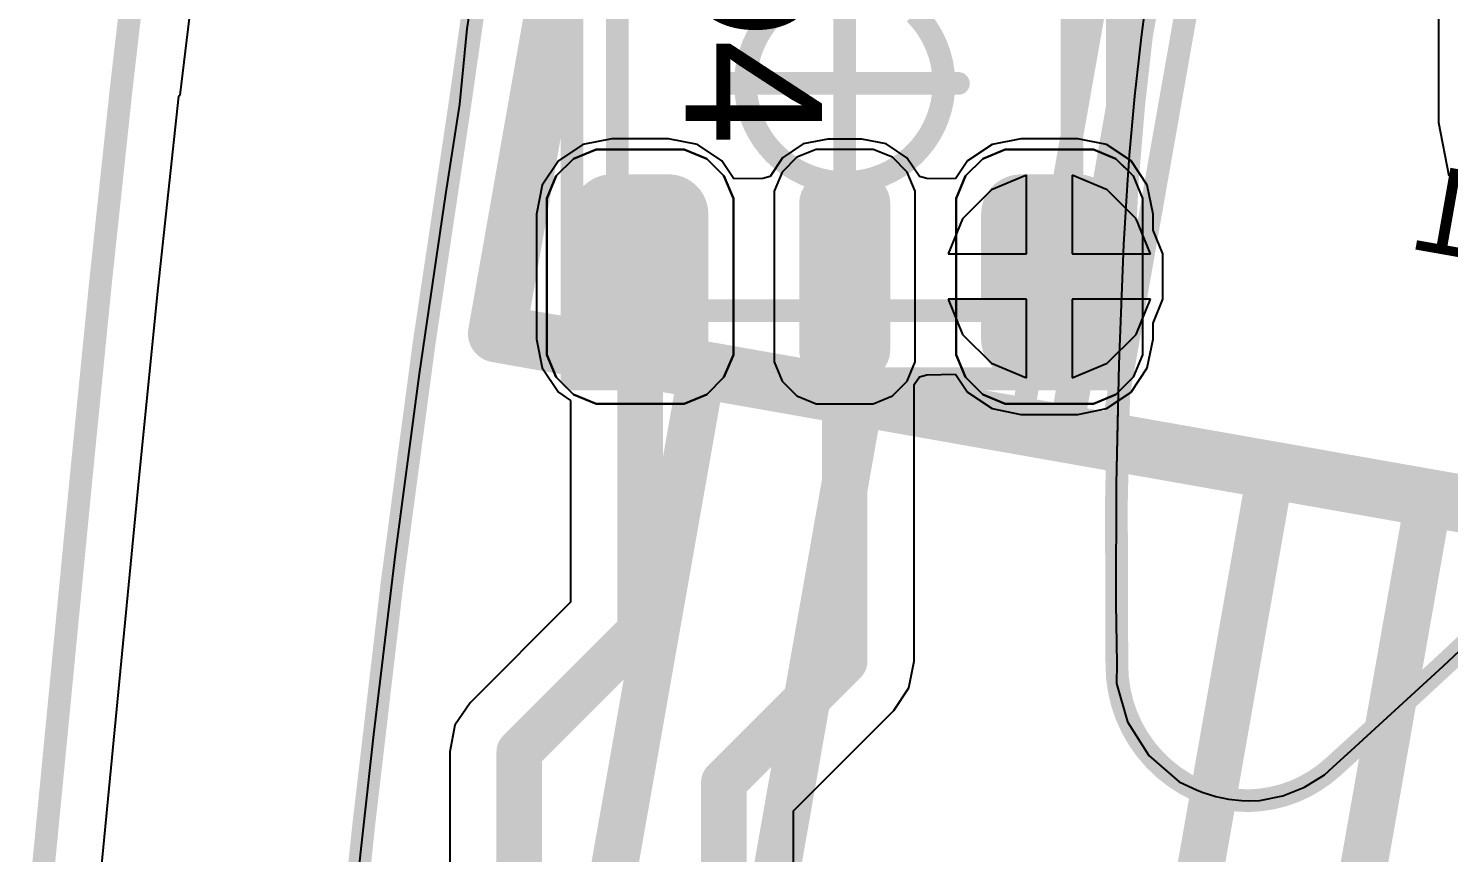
# Model space of a CAD drawing. Header units: inches. Extents: x -52 to 109, y 0 to 35.
# Drawn here: x 0.44 to 6.69, y 19.43 to 23.06 of the extents above; entities that cross this region are included whole.
import ezdxf

# ---------------------------------------------------------------- set-up
doc = ezdxf.new("R2010")
doc.units = ezdxf.units.IN
for name, color, linetype in [('Bottom Assembly', 56, 'Continuous'), ('Bottom Layer', 5, 'Continuous'), ('Bottom Overlay', 54, 'Continuous'), ('Keep-Out Layer', 6, 'Continuous'), ('Mechanical 1', 6, 'Continuous'), ('Mechanical 4', 56, 'Continuous'), ('Top Component Outline', 56, 'Continuous'), ('Top Courtyard', 56, 'Continuous'), ('Top Layer', 1, 'Continuous'), ('Top Overlay', 2, 'Continuous'), ('Top Paste', 8, 'Continuous'), ('Top Solder', 216, 'Continuous'), ('Via Holes', 16, 'Continuous')]:
    doc.layers.add(name, color=color, linetype=linetype)
doc.styles.add('Arial', font='', dxfattribs={"height": 0.2})
doc.styles.get('Arial').set_extended_font_data('Arial')

# ---------------------------------------------------------------- blocks, each defined once
blk = doc.blocks.new('APA_RGB_LED_2020_365')
at = {"layer": 'Top Layer'}
h = blk.add_hatch(color=1, dxfattribs=at)
edge = h.paths.add_edge_path()
edge.add_arc((-1.125, 1.025), 0.125, 90, 180)
edge.add_line((-1.25, 1.025), (-1.25, 0.775))
edge.add_arc((-1.125, 0.775), 0.125, 180, 270)
edge.add_line((-1.125, 0.65), (-0.575, 0.65))
edge.add_arc((-0.575, 0.775), 0.125, 270, 360)
edge.add_line((-0.45, 0.775), (-0.45, 1.025))
edge.add_arc((-0.575, 1.025), 0.125, 0, 90)
edge.add_line((-0.575, 1.15), (-1.125, 1.15))
h = blk.add_hatch(color=1, dxfattribs=at)
edge = h.paths.add_edge_path()
edge.add_arc((0.575, 1.025), 0.125, 90, 180)
edge.add_line((0.45, 1.025), (0.45, 0.775))
edge.add_arc((0.575, 0.775), 0.125, 180, 270)
edge.add_line((0.575, 0.65), (1.125, 0.65))
edge.add_arc((1.125, 0.775), 0.125, 270, 360)
edge.add_line((1.25, 0.775), (1.25, 1.025))
edge.add_arc((1.125, 1.025), 0.125, 0, 90)
edge.add_line((1.125, 1.15), (0.575, 1.15))
h = blk.add_hatch(color=1, dxfattribs=at)
edge = h.paths.add_edge_path()
edge.add_arc((-1.175, 0.075), 0.075, 90, 180)
edge.add_line((-1.25, 0.075), (-1.25, -0.075))
edge.add_arc((-1.175, -0.075), 0.075, 180, 270)
edge.add_line((-1.175, -0.15), (-0.525, -0.15))
edge.add_arc((-0.525, -0.075), 0.075, 270, 360)
edge.add_line((-0.45, -0.075), (-0.45, 0.075))
edge.add_arc((-0.525, 0.075), 0.075, 0, 90)
edge.add_line((-0.525, 0.15), (-1.175, 0.15))
h = blk.add_hatch(color=1, dxfattribs=at)
edge = h.paths.add_edge_path()
edge.add_arc((0.525, 0.075), 0.075, 90, 180)
edge.add_line((0.45, 0.075), (0.45, -0.075))
edge.add_arc((0.525, -0.075), 0.075, 180, 270)
edge.add_line((0.525, -0.15), (1.175, -0.15))
edge.add_arc((1.175, -0.075), 0.075, 270, 360)
edge.add_line((1.25, -0.075), (1.25, 0.075))
edge.add_arc((1.175, 0.075), 0.075, 0, 90)
edge.add_line((1.175, 0.15), (0.525, 0.15))
blk.add_hatch(color=1, dxfattribs=at).paths.add_polyline_path([(-1.25, -0.65), (-0.45, -0.65), (-0.45, -1.15), (-1.25, -1.15)])
h = blk.add_hatch(color=1, dxfattribs=at)
edge = h.paths.add_edge_path()
edge.add_arc((0.575, -0.775), 0.125, 90, 180)
edge.add_line((0.45, -0.775), (0.45, -1.025))
edge.add_arc((0.575, -1.025), 0.125, 180, 270)
edge.add_line((0.575, -1.15), (1.125, -1.15))
edge.add_arc((1.125, -1.025), 0.125, 270, 360)
edge.add_line((1.25, -1.025), (1.25, -0.775))
edge.add_arc((1.125, -0.775), 0.125, 0, 90)
edge.add_line((1.125, -0.65), (0.575, -0.65))
at = {"layer": 'Top Paste'}
h = blk.add_hatch(color=8, dxfattribs=at)
edge = h.paths.add_edge_path()
edge.add_arc((-1.125, 1.025), 0.125, 90, 180)
edge.add_line((-1.25, 1.025), (-1.25, 0.775))
edge.add_arc((-1.125, 0.775), 0.125, 180, 270)
edge.add_line((-1.125, 0.65), (-0.575, 0.65))
edge.add_arc((-0.575, 0.775), 0.125, 270, 360)
edge.add_line((-0.45, 0.775), (-0.45, 1.025))
edge.add_arc((-0.575, 1.025), 0.125, 0, 90)
edge.add_line((-0.575, 1.15), (-1.125, 1.15))
h = blk.add_hatch(color=8, dxfattribs=at)
edge = h.paths.add_edge_path()
edge.add_arc((0.575, 1.025), 0.125, 90, 180)
edge.add_line((0.45, 1.025), (0.45, 0.775))
edge.add_arc((0.575, 0.775), 0.125, 180, 270)
edge.add_line((0.575, 0.65), (1.125, 0.65))
edge.add_arc((1.125, 0.775), 0.125, 270, 360)
edge.add_line((1.25, 0.775), (1.25, 1.025))
edge.add_arc((1.125, 1.025), 0.125, 0, 90)
edge.add_line((1.125, 1.15), (0.575, 1.15))
h = blk.add_hatch(color=8, dxfattribs=at)
edge = h.paths.add_edge_path()
edge.add_arc((-1.175, 0.075), 0.075, 90, 180)
edge.add_line((-1.25, 0.075), (-1.25, -0.075))
edge.add_arc((-1.175, -0.075), 0.075, 180, 270)
edge.add_line((-1.175, -0.15), (-0.525, -0.15))
edge.add_arc((-0.525, -0.075), 0.075, 270, 360)
edge.add_line((-0.45, -0.075), (-0.45, 0.075))
edge.add_arc((-0.525, 0.075), 0.075, 0, 90)
edge.add_line((-0.525, 0.15), (-1.175, 0.15))
h = blk.add_hatch(color=8, dxfattribs=at)
edge = h.paths.add_edge_path()
edge.add_arc((0.525, 0.075), 0.075, 90, 180)
edge.add_line((0.45, 0.075), (0.45, -0.075))
edge.add_arc((0.525, -0.075), 0.075, 180, 270)
edge.add_line((0.525, -0.15), (1.175, -0.15))
edge.add_arc((1.175, -0.075), 0.075, 270, 360)
edge.add_line((1.25, -0.075), (1.25, 0.075))
edge.add_arc((1.175, 0.075), 0.075, 0, 90)
edge.add_line((1.175, 0.15), (0.525, 0.15))
blk.add_hatch(color=8, dxfattribs=at).paths.add_polyline_path([(-1.25, -0.65), (-0.45, -0.65), (-0.45, -1.15), (-1.25, -1.15)])
h = blk.add_hatch(color=8, dxfattribs=at)
edge = h.paths.add_edge_path()
edge.add_arc((0.575, -0.775), 0.125, 90, 180)
edge.add_line((0.45, -0.775), (0.45, -1.025))
edge.add_arc((0.575, -1.025), 0.125, 180, 270)
edge.add_line((0.575, -1.15), (1.125, -1.15))
edge.add_arc((1.125, -1.025), 0.125, 270, 360)
edge.add_line((1.25, -1.025), (1.25, -0.775))
edge.add_arc((1.125, -0.775), 0.125, 0, 90)
edge.add_line((1.125, -0.65), (0.575, -0.65))
at = {"layer": 'Top Solder'}
h = blk.add_hatch(color=216, dxfattribs=at)
edge = h.paths.add_edge_path()
edge.add_arc((-1.125, 1.025), 0.175, 90, 180)
edge.add_line((-1.3, 1.025), (-1.3, 0.775))
edge.add_arc((-1.125, 0.775), 0.175, 180, 270)
edge.add_line((-1.125, 0.6), (-0.575, 0.6))
edge.add_arc((-0.575, 0.775), 0.175, 270, 360)
edge.add_line((-0.4, 0.775), (-0.4, 1.025))
edge.add_arc((-0.575, 1.025), 0.175, 0, 90)
edge.add_line((-0.575, 1.2), (-1.125, 1.2))
h = blk.add_hatch(color=216, dxfattribs=at)
edge = h.paths.add_edge_path()
edge.add_arc((0.575, 1.025), 0.175, 90, 180)
edge.add_line((0.4, 1.025), (0.4, 0.775))
edge.add_arc((0.575, 0.775), 0.175, 180, 270)
edge.add_line((0.575, 0.6), (1.125, 0.6))
edge.add_arc((1.125, 0.775), 0.175, 270, 360)
edge.add_line((1.3, 0.775), (1.3, 1.025))
edge.add_arc((1.125, 1.025), 0.175, 0, 90)
edge.add_line((1.125, 1.2), (0.575, 1.2))
h = blk.add_hatch(color=216, dxfattribs=at)
edge = h.paths.add_edge_path()
edge.add_arc((-1.175, 0.075), 0.125, 90, 180)
edge.add_line((-1.3, 0.075), (-1.3, -0.075))
edge.add_arc((-1.175, -0.075), 0.125, 180, 270)
edge.add_line((-1.175, -0.2), (-0.525, -0.2))
edge.add_arc((-0.525, -0.075), 0.125, 270, 360)
edge.add_line((-0.4, -0.075), (-0.4, 0.075))
edge.add_arc((-0.525, 0.075), 0.125, 0, 90)
edge.add_line((-0.525, 0.2), (-1.175, 0.2))
h = blk.add_hatch(color=216, dxfattribs=at)
edge = h.paths.add_edge_path()
edge.add_arc((0.525, 0.075), 0.125, 90, 180)
edge.add_line((0.4, 0.075), (0.4, -0.075))
edge.add_arc((0.525, -0.075), 0.125, 180, 270)
edge.add_line((0.525, -0.2), (1.175, -0.2))
edge.add_arc((1.175, -0.075), 0.125, 270, 360)
edge.add_line((1.3, -0.075), (1.3, 0.075))
edge.add_arc((1.175, 0.075), 0.125, 0, 90)
edge.add_line((1.175, 0.2), (0.525, 0.2))
blk.add_hatch(color=216, dxfattribs=at).paths.add_polyline_path([(-1.3, -0.6), (-0.4, -0.6), (-0.4, -1.2), (-1.3, -1.2)])
h = blk.add_hatch(color=216, dxfattribs=at)
edge = h.paths.add_edge_path()
edge.add_arc((0.575, -0.775), 0.175, 90, 180)
edge.add_line((0.4, -0.775), (0.4, -1.025))
edge.add_arc((0.575, -1.025), 0.175, 180, 270)
edge.add_line((0.575, -1.2), (1.125, -1.2))
edge.add_arc((1.125, -1.025), 0.175, 270, 360)
edge.add_line((1.3, -1.025), (1.3, -0.775))
edge.add_arc((1.125, -0.775), 0.175, 0, 90)
edge.add_line((1.125, -0.6), (0.575, -0.6))
at = {"layer": 'Top Component Outline'}
for points in [[(1, 1, 0.1, 0.1, 0), (-1, 1, 0.1, 0.1, 0)], [(-1, -1, 0.1, 0.1, 0), (-1, 1, 0.1, 0.1, 0)], [(1, -1, 0.1, 0.1, 0), (1, 1, 0.1, 0.1, 0)], [(1, -1, 0.1, 0.1, 0), (-1, -1, 0.1, 0.1, 0)]]:
    blk.add_lwpolyline(points, format="xyseb", dxfattribs=at)
for points in [[(-1.025, 1, 0.05, 0.05, 1), (-0.975, 1, 0.05, 0.05, 1)], [(-1.025, 1, 0.05, 0.05, 1), (-0.975, 1, 0.05, 0.05, 1)], [(0.975, 1, 0.05, 0.05, 1), (1.025, 1, 0.05, 0.05, 1)], [(0.975, 1, 0.05, 0.05, 1), (1.025, 1, 0.05, 0.05, 1)], [(-1.025, -1, 0.05, 0.05, 1), (-0.975, -1, 0.05, 0.05, 1)], [(-1.025, -1, 0.05, 0.05, 1), (-0.975, -1, 0.05, 0.05, 1)], [(0.975, -1, 0.05, 0.05, 1), (1.025, -1, 0.05, 0.05, 1)], [(0.975, -1, 0.05, 0.05, 1), (1.025, -1, 0.05, 0.05, 1)]]:
    blk.add_lwpolyline(points, format="xyseb", close=True, dxfattribs=at)
at = {"layer": 'Top Courtyard'}
for points in [[(-1.3, -1.2, 0.1, 0.1, 0), (-1.3, 1.2, 0.1, 0.1, 0)], [(1.3, 1.2, 0.1, 0.1, 0), (-1.3, 1.2, 0.1, 0.1, 0)], [(1.3, -1.2, 0.1, 0.1, 0), (1.3, 1.2, 0.1, 0.1, 0)], [(0, -0.5, 0.1, 0.1, 0), (0, 0.5, 0.1, 0.1, 0)], [(0.5, 0, 0.1, 0.1, 0), (-0.5, 0, 0.1, 0.1, 0)], [(1.3, -1.2, 0.1, 0.1, 0), (-1.3, -1.2, 0.1, 0.1, 0)]]:
    blk.add_lwpolyline(points, format="xyseb", dxfattribs=at)
for points in [[(-1.325, 1.2, 0.05, 0.05, 1), (-1.275, 1.2, 0.05, 0.05, 1)], [(-1.325, 1.2, 0.05, 0.05, 1), (-1.275, 1.2, 0.05, 0.05, 1)], [(1.275, 1.2, 0.05, 0.05, 1), (1.325, 1.2, 0.05, 0.05, 1)], [(1.275, 1.2, 0.05, 0.05, 1), (1.325, 1.2, 0.05, 0.05, 1)], [(-0.025, 0.5, 0.05, 0.05, 1), (0.025, 0.5, 0.05, 0.05, 1)], [(-0.525, 0, 0.05, 0.05, 1), (-0.475, 0, 0.05, 0.05, 1)], [(0.475, 0, 0.05, 0.05, 1), (0.525, 0, 0.05, 0.05, 1)], [(-0.025, -0.5, 0.05, 0.05, 1), (0.025, -0.5, 0.05, 0.05, 1)], [(-1.325, -1.2, 0.05, 0.05, 1), (-1.275, -1.2, 0.05, 0.05, 1)], [(-1.325, -1.2, 0.05, 0.05, 1), (-1.275, -1.2, 0.05, 0.05, 1)], [(1.275, -1.2, 0.05, 0.05, 1), (1.325, -1.2, 0.05, 0.05, 1)], [(1.275, -1.2, 0.05, 0.05, 1), (1.325, -1.2, 0.05, 0.05, 1)]]:
    blk.add_lwpolyline(points, format="xyseb", close=True, dxfattribs=at)
at = {"layer": 'Top Overlay'}
for p, q in [((-1.3689, 1.1929), (-1.2929, 1.2689)), ((-1.2929, 1.2689), (-1.1937, 1.31)), ((-1.1937, 1.31), (-1.14, 1.31)), ((-1.14, 1.31), (-1.14, 1.31)), ((-1.14, 1.31), (-0.56, 1.31)), ((-0.56, 1.31), (-0.5063, 1.31)), ((-0.5063, 1.31), (-0.4071, 1.2689)), ((-0.4071, 1.2689), (-0.3311, 1.1929)), ((0.3311, 1.1929), (0.4071, 1.2689)), ((0.4071, 1.2689), (0.5063, 1.31)), ((0.5063, 1.31), (0.56, 1.31)), ((0.56, 1.31), (0.56, 1.31)), ((0.56, 1.31), (1.14, 1.31)), ((1.14, 1.31), (1.1937, 1.31)), ((1.1937, 1.31), (1.2929, 1.2689)), ((1.2929, 1.2689), (1.3689, 1.1929)), ((-1.41, 1.0937), (-1.3689, 1.1929)), ((-0.3311, 1.1929), (-0.29, 1.0937)), ((0.29, 1.0937), (0.3311, 1.1929)), ((1.3689, 1.1929), (1.41, 1.0937)), ((-1.41, 1.04), (-1.41, 1.0937)), ((-0.29, 1.0937), (-0.29, 1.04)), ((0.29, 1.04), (0.29, 1.0937)), ((1.41, 1.0937), (1.41, 1.04)), ((-1.41, 0.76), (-1.41, 1.04)), ((-0.29, 1.04), (-0.29, 1.04)), ((-0.29, 1.04), (-0.29, 0.76)), ((0.29, 0.76), (0.29, 1.04)), ((1.41, 1.04), (1.41, 1.04)), ((1.41, 1.04), (1.41, 0.76)), ((-1.41, 0.76), (-1.41, 0.76)), ((-1.41, 0.7063), (-1.41, 0.76)), ((-0.29, 0.76), (-0.29, 0.7063)), ((0.29, 0.76), (0.29, 0.76)), ((0.29, 0.7063), (0.29, 0.76)), ((1.41, 0.76), (1.41, 0.7063)), ((-1.3689, 0.6071), (-1.41, 0.7063)), ((-0.29, 0.7063), (-0.3311, 0.6071)), ((0.3311, 0.6071), (0.29, 0.7063)), ((1.41, 0.7063), (1.3689, 0.6071)), ((-1.2929, 0.5311), (-1.3689, 0.6071)), ((-0.3311, 0.6071), (-0.4071, 0.5311)), ((0.4071, 0.5311), (0.3311, 0.6071)), ((1.3689, 0.6071), (1.2929, 0.5311)), ((-1.1937, 0.49), (-1.2929, 0.5311)), ((-0.4071, 0.5311), (-0.5063, 0.49)), ((0.5063, 0.49), (0.4071, 0.5311)), ((1.2929, 0.5311), (1.1937, 0.49)), ((-1.14, 0.49), (-1.1937, 0.49)), ((-0.56, 0.49), (-1.14, 0.49)), ((-0.5063, 0.49), (-0.56, 0.49)), ((-0.56, 0.49), (-0.56, 0.49)), ((0.56, 0.49), (0.5063, 0.49)), ((1.14, 0.49), (0.56, 0.49)), ((1.1937, 0.49), (1.14, 0.49)), ((1.14, 0.49), (1.14, 0.49)), ((-1.3103, 0.275), (-1.375, 0.2103)), ((-1.2258, 0.31), (-1.3103, 0.275)), ((-1.18, 0.31), (-1.2258, 0.31)), ((-0.52, 0.31), (-1.18, 0.31)), ((-0.4742, 0.31), (-0.52, 0.31)), ((-0.52, 0.31), (-0.52, 0.31)), ((-0.3897, 0.275), (-0.4742, 0.31)), ((-0.325, 0.2103), (-0.3897, 0.275)), ((0.3897, 0.275), (0.325, 0.2103)), ((0.4743, 0.31), (0.3897, 0.275)), ((0.52, 0.31), (0.4743, 0.31)), ((1.18, 0.31), (0.52, 0.31)), ((1.2258, 0.31), (1.18, 0.31)), ((1.18, 0.31), (1.18, 0.31)), ((1.3103, 0.275), (1.2258, 0.31)), ((1.375, 0.2103), (1.3103, 0.275)), ((-1.375, 0.2103), (-1.41, 0.1257)), ((-0.29, 0.1257), (-0.325, 0.2103)), ((0.325, 0.2103), (0.29, 0.1257)), ((1.41, 0.1257), (1.375, 0.2103)), ((-1.41, 0.1257), (-1.41, 0.08)), ((-0.29, 0.08), (-0.29, 0.1257)), ((0.29, 0.1257), (0.29, 0.08)), ((1.41, 0.08), (1.41, 0.1257)), ((-1.41, 0.08), (-1.41, -0.08)), ((-1.41, 0.08), (-1.41, 0.08)), ((-0.29, -0.08), (-0.29, 0.08)), ((0.29, 0.08), (0.29, -0.08)), ((0.29, 0.08), (0.29, 0.08)), ((1.41, -0.08), (1.41, 0.08)), ((-1.41, -0.08), (-1.41, -0.1258)), ((-0.29, -0.1258), (-0.29, -0.08)), ((-0.29, -0.08), (-0.29, -0.08)), ((0.29, -0.08), (0.29, -0.1258)), ((1.41, -0.1258), (1.41, -0.08)), ((1.41, -0.08), (1.41, -0.08)), ((-1.41, -0.1258), (-1.375, -0.2103)), ((-0.325, -0.2103), (-0.29, -0.1258)), ((0.29, -0.1258), (0.325, -0.2103)), ((1.375, -0.2103), (1.41, -0.1258)), ((-1.375, -0.2103), (-1.3103, -0.275)), ((-0.3897, -0.275), (-0.325, -0.2103)), ((0.325, -0.2103), (0.3897, -0.275)), ((1.3103, -0.275), (1.375, -0.2103)), ((-1.3103, -0.275), (-1.2258, -0.31)), ((-1.2258, -0.31), (-1.18, -0.31)), ((-1.18, -0.31), (-1.18, -0.31)), ((-1.18, -0.31), (-0.52, -0.31)), ((-0.52, -0.31), (-0.4742, -0.31)), ((-0.4742, -0.31), (-0.3897, -0.275)), ((0.3897, -0.275), (0.4743, -0.31)), ((0.4743, -0.31), (0.52, -0.31)), ((0.52, -0.31), (0.52, -0.31)), ((0.52, -0.31), (1.18, -0.31)), ((1.18, -0.31), (1.2258, -0.31)), ((1.2258, -0.31), (1.3103, -0.275)), ((-1.41, -1.31), (-1.41, -0.49)), ((-1.41, -0.49), (-0.29, -0.49)), ((-0.29, -0.49), (-0.29, -1.31)), ((0.4071, -0.5311), (0.5063, -0.49)), ((0.5063, -0.49), (0.56, -0.49)), ((0.56, -0.49), (0.56, -0.49)), ((0.56, -0.49), (1.14, -0.49)), ((1.14, -0.49), (1.1937, -0.49)), ((1.1937, -0.49), (1.2929, -0.5311)), ((0.3311, -0.6071), (0.4071, -0.5311)), ((1.2929, -0.5311), (1.3689, -0.6071)), ((0.29, -0.7063), (0.3311, -0.6071)), ((1.3689, -0.6071), (1.41, -0.7063)), ((0.29, -0.76), (0.29, -0.7063)), ((1.41, -0.7063), (1.41, -0.76)), ((0.29, -1.04), (0.29, -0.76)), ((1.41, -0.76), (1.41, -0.76)), ((1.41, -0.76), (1.41, -1.04)), ((0.29, -1.04), (0.29, -1.04)), ((0.29, -1.0937), (0.29, -1.04)), ((1.41, -1.04), (1.41, -1.0937)), ((0.3311, -1.1929), (0.29, -1.0937)), ((1.41, -1.0937), (1.3689, -1.1929)), ((0.4071, -1.2689), (0.3311, -1.1929)), ((1.3689, -1.1929), (1.2929, -1.2689)), ((-0.29, -1.31), (-1.41, -1.31)), ((0.5063, -1.31), (0.4071, -1.2689)), ((0.56, -1.31), (0.5063, -1.31)), ((1.14, -1.31), (0.56, -1.31)), ((1.1937, -1.31), (1.14, -1.31)), ((1.14, -1.31), (1.14, -1.31)), ((1.2929, -1.2689), (1.1937, -1.31))]:
    blk.add_line(p, q, dxfattribs=at)
at = {"layer": 'Top Courtyard', "style": 'Arial'}
blk.add_text('D4', height=0.6, dxfattribs=at).set_placement((-0.8, -0.7))
blk = doc.blocks.new('LIST_ANG_1_2_SMD_2_54MM_B_442')
at = {"layer": 'Bottom Assembly'}
for points in [[(-1.57, 11.3471, 0.1, 0.1, 0), (-1.57, 5.766, 0.1, 0.1, 0)], [(-0.97, 11.3471, 0.1, 0.1, 0), (-0.97, 5.766, 0.1, 0.1, 0)], [(0.97, 11.3471, 0.1, 0.1, 0), (0.97, 5.766, 0.1, 0.1, 0)], [(1.57, 11.3471, 0.1, 0.1, 0), (1.57, 5.766, 0.1, 0.1, 0)], [(2.54, 5.766, 0.1, 0.1, 0), (-2.54, 5.766, 0.1, 0.1, 0)], [(-0.2, 5.766, 0.1, 0.1, 0), (-0.2, 3.226, 0.1, 0.1, 0)], [(0.2, 5.766, 0.1, 0.1, 0), (0.2, 3.226, 0.1, 0.1, 0)], [(2.54, 5.766, 0.1, 0.1, 0), (2.54, 3.226, 0.1, 0.1, 0)]]:
    blk.add_lwpolyline(points, format="xyseb", dxfattribs=at)
for points in [[(-1.595, 5.766, 0.05, 0.05, 1), (-1.545, 5.766, 0.05, 0.05, 1)], [(-0.995, 5.766, 0.05, 0.05, 1), (-0.945, 5.766, 0.05, 0.05, 1)], [(-0.225, 5.766, 0.05, 0.05, 1), (-0.175, 5.766, 0.05, 0.05, 1)], [(0.175, 5.766, 0.05, 0.05, 1), (0.225, 5.766, 0.05, 0.05, 1)], [(0.945, 5.766, 0.05, 0.05, 1), (0.995, 5.766, 0.05, 0.05, 1)], [(1.545, 5.766, 0.05, 0.05, 1), (1.595, 5.766, 0.05, 0.05, 1)], [(2.515, 5.766, 0.05, 0.05, 1), (2.565, 5.766, 0.05, 0.05, 1)], [(2.515, 5.766, 0.05, 0.05, 1), (2.565, 5.766, 0.05, 0.05, 1)]]:
    blk.add_lwpolyline(points, format="xyseb", close=True, dxfattribs=at)
at = {"layer": 'Bottom Overlay'}
for points in [[(-1.651, 11.324, 0.15, 0.15, 0), (-1.651, 5.766, 0.15, 0.15, 0)], [(-0.889, 11.324, 0.15, 0.15, 0), (-0.889, 5.766, 0.15, 0.15, 0)], [(0.889, 11.324, 0.15, 0.15, 0), (0.889, 5.766, 0.15, 0.15, 0)], [(1.651, 11.324, 0.15, 0.15, 0), (1.651, 5.766, 0.15, 0.15, 0)], [(2.54, 5.766, 0.254, 0.254, 0), (-2.54, 5.766, 0.254, 0.254, 0)], [(2.54, 5.766, 0.254, 0.254, 0), (2.54, 3.226, 0.254, 0.254, 0)], [(0, 5.766, 0.15, 0.15, 0), (0, 3.226, 0.15, 0.15, 0)]]:
    blk.add_lwpolyline(points, format="xyseb", dxfattribs=at)
for points in [[(2.4765, 5.766, 0.127, 0.127, 1), (2.6035, 5.766, 0.127, 0.127, 1)], [(2.4765, 5.766, 0.127, 0.127, 1), (2.6035, 5.766, 0.127, 0.127, 1)], [(-1.6885, 5.766, 0.075, 0.075, 1), (-1.6135, 5.766, 0.075, 0.075, 1)], [(-0.9265, 5.766, 0.075, 0.075, 1), (-0.8515, 5.766, 0.075, 0.075, 1)], [(-0.0375, 5.766, 0.075, 0.075, 1), (0.0375, 5.766, 0.075, 0.075, 1)], [(0.8515, 5.766, 0.075, 0.075, 1), (0.9265, 5.766, 0.075, 0.075, 1)], [(1.6135, 5.766, 0.075, 0.075, 1), (1.6885, 5.766, 0.075, 0.075, 1)]]:
    blk.add_lwpolyline(points, format="xyseb", close=True, dxfattribs=at)
at = {"layer": 'Bottom Assembly', "style": 'Arial', "text_generation_flag": 2}
blk.add_text('P1', height=0.381, rotation=180, dxfattribs=at).set_placement((-2, 4.7))

msp = doc.modelspace()

# ---------------------------------------------------------------- hatches: boundary and pattern name
at = {"layer": 'Bottom Layer'}
h = msp.add_hatch(color=5, dxfattribs=at)
edge = h.paths.add_edge_path()
edge.add_arc((4.9299, 21.9696), 0.3, 0, 360)
at = {"layer": 'Top Layer'}
h = msp.add_hatch(color=1, dxfattribs=at)
edge = h.paths.add_edge_path()
edge.add_arc((4.9299, 21.9696), 0.3, 0, 360)
at = {"layer": 'Via Holes'}
h = msp.add_hatch(color=7, dxfattribs=at)
edge = h.paths.add_edge_path()
edge.add_arc((4.9299, 21.9696), 0.15, 0, 360)

# ---------------------------------------------------------------- linework, layer by layer
at = {"layer": 'Bottom Layer'}
for p, q in [((6.6412, 25.0258), (6.6412, 22.6471)), ((1.1061, 22.7686), (1.1905, 23.4533)), ((1.0099, 21.9186), (1.1001, 22.7638)), ((1.1001, 22.7638), (1.1061, 22.7686)), ((1.1061, 22.7686), (1.1061, 22.7686)), ((1.1061, 22.7686), (1.1061, 22.7686)), ((6.6412, 22.6471), (6.6877, 22.413)), ((4.8299, 22.4153), (4.675, 22.3511)), ((4.8299, 22.0696), (4.8299, 22.4153)), ((5.1848, 22.3511), (5.0299, 22.4153)), ((5.0299, 22.4153), (5.0299, 22.0696)), ((4.675, 22.3511), (4.5484, 22.2245)), ((5.3114, 22.2245), (5.1848, 22.3511)), ((4.5484, 22.2245), (4.4842, 22.0696)), ((5.3755, 22.0696), (5.3114, 22.2245)), ((4.4842, 22.0696), (4.8299, 22.0696)), ((5.0299, 22.0696), (5.3755, 22.0696)), ((0.9269, 21.0839), (1.0099, 21.9186)), ((4.8299, 21.8696), (4.4842, 21.8696)), ((4.4842, 21.8696), (4.5484, 21.7147)), ((4.8299, 21.524), (4.8299, 21.8696)), ((5.3755, 21.8696), (5.0299, 21.8696)), ((5.0299, 21.8696), (5.0299, 21.524)), ((5.3114, 21.7147), (5.3755, 21.8696)), ((4.5484, 21.7147), (4.675, 21.5881)), ((5.1848, 21.5881), (5.3114, 21.7147)), ((4.675, 21.5881), (4.8299, 21.524)), ((5.0299, 21.524), (5.1848, 21.5881)), ((0.7428, 19.1846), (0.9269, 21.0839))]:
    msp.add_line(p, q, dxfattribs=at)
at = {"layer": 'Keep-Out Layer'}
for points in [[(0.8474, 22.7977, 0.1, 0.1, -0.005205), (0.9502, 23.6343, 0.1, 0.1, 0)], [(0.7563, 21.9448, 0.1, 0.1, 0), (0.8474, 22.7977, 0.1, 0.1, 0)], [(0.6732, 21.1085, 0.1, 0.1, 0), (0.7563, 21.9448, 0.1, 0.1, 0)], [(0.489, 19.2084, 0.1, 0.1, 0), (0.6732, 21.1085, 0.1, 0.1, 0)]]:
    msp.add_lwpolyline(points, format="xyseb", dxfattribs=at)
for points in [[(0.8224, 22.7977, 0.05, 0.05, 1), (0.8724, 22.7977, 0.05, 0.05, 1)], [(0.8224, 22.7977, 0.05, 0.05, 1), (0.8724, 22.7977, 0.05, 0.05, 1)], [(0.7313, 21.9448, 0.05, 0.05, 1), (0.7813, 21.9448, 0.05, 0.05, 1)], [(0.7313, 21.9448, 0.05, 0.05, 1), (0.7813, 21.9448, 0.05, 0.05, 1)], [(0.6482, 21.1085, 0.05, 0.05, 1), (0.6982, 21.1085, 0.05, 0.05, 1)], [(0.6482, 21.1085, 0.05, 0.05, 1), (0.6982, 21.1085, 0.05, 0.05, 1)]]:
    msp.add_lwpolyline(points, format="xyseb", close=True, dxfattribs=at)
at = {"layer": 'Mechanical 1'}
for points in [[(3.6266, 22.9867, 0.1, 0.1, -0.303346), (4.0299, 23.2561, 0.1, 0.1, 0)], [(4.3385, 23.1283, 0.1, 0.1, -0.198912), (4.4663, 22.8196, 0.1, 0.1, 0)], [(3.7212, 22.511, 0.1, 0.1, -0.303348), (3.6266, 22.9866, 0.1, 0.1, 0)], [(4.4663, 22.8196, 0.1, 0.1, -0.303347), (4.1969, 22.4164, 0.1, 0.1, 0)], [(4.1969, 22.4164, 0.1, 0.1, -0.303347), (3.7212, 22.511, 0.1, 0.1, 0)]]:
    msp.add_lwpolyline(points, format="xyseb", dxfattribs=at)
for points in [[(3.6016, 22.9867, 0.05, 0.05, 1), (3.6516, 22.9867, 0.05, 0.05, 1)], [(3.6016, 22.9866, 0.05, 0.05, 1), (3.6516, 22.9866, 0.05, 0.05, 1)], [(4.4413, 22.8196, 0.05, 0.05, 1), (4.4913, 22.8196, 0.05, 0.05, 1)], [(4.4413, 22.8196, 0.05, 0.05, 1), (4.4913, 22.8196, 0.05, 0.05, 1)], [(3.6962, 22.511, 0.05, 0.05, 1), (3.7462, 22.511, 0.05, 0.05, 1)], [(3.6962, 22.511, 0.05, 0.05, 1), (3.7462, 22.511, 0.05, 0.05, 1)], [(4.1719, 22.4164, 0.05, 0.05, 1), (4.2219, 22.4164, 0.05, 0.05, 1)], [(4.1719, 22.4164, 0.05, 0.05, 1), (4.2219, 22.4164, 0.05, 0.05, 1)]]:
    msp.add_lwpolyline(points, format="xyseb", close=True, dxfattribs=at)
at = {"layer": 'Mechanical 4'}
for points in [[(2.337, 22.7275, 0.1, 0.1, -0.090902), (3.7941, 27.827, 0.1, 0.1, 0)], [(0.8474, 22.7977, 0.1, 0.1, -0.005205), (0.9502, 23.6343, 0.1, 0.1, 0)], [(5.2718, 22.3741, 0.1, 0.1, -0.021494), (5.3878, 23.4105, 0.1, 0.1, 0)], [(0.7563, 21.9448, 0.1, 0.1, 0), (0.8474, 22.7977, 0.1, 0.1, 0)], [(1.9141, 19.5569, 0.1, 0.1, -0.011981), (2.337, 22.7275, 0.1, 0.1, 0)], [(5.227, 20.2663, 0.1, 0.1, -0.018249), (5.2718, 22.3741, 0.1, 0.1, 0)], [(0.6732, 21.1085, 0.1, 0.1, 0), (0.7563, 21.9448, 0.1, 0.1, 0)], [(0.489, 19.2084, 0.1, 0.1, 0), (0.6732, 21.1085, 0.1, 0.1, 0)], [(6.9497, 20.5258, 0.1, 0.1, -0.005388), (6.1777, 19.8114, 0.1, 0.1, 0)], [(5.5803, 19.7099, 0.1, 0.1, -0.296132), (5.227, 20.2663, 0.1, 0.1, 0)], [(6.1777, 19.8114, 0.1, 0.1, -0.18371), (5.8048, 19.6631, 0.1, 0.1, 0)], [(5.8048, 19.6631, 0.1, 0.1, -0.098787), (5.5803, 19.7099, 0.1, 0.1, 0)], [(1.596, 16.0437, 0.1, 0.1, -0.010377), (1.9141, 19.5569, 0.1, 0.1, 0)]]:
    msp.add_lwpolyline(points, format="xyseb", dxfattribs=at)
for points in [[(0.8224, 22.7977, 0.05, 0.05, 1), (0.8724, 22.7977, 0.05, 0.05, 1)], [(0.8224, 22.7977, 0.05, 0.05, 1), (0.8724, 22.7977, 0.05, 0.05, 1)], [(2.312, 22.7275, 0.05, 0.05, 1), (2.362, 22.7275, 0.05, 0.05, 1)], [(2.312, 22.7275, 0.05, 0.05, 1), (2.362, 22.7275, 0.05, 0.05, 1)], [(5.2468, 22.3741, 0.05, 0.05, 1), (5.2968, 22.3741, 0.05, 0.05, 1)], [(5.2468, 22.3741, 0.05, 0.05, 1), (5.2968, 22.3741, 0.05, 0.05, 1)], [(0.7313, 21.9448, 0.05, 0.05, 1), (0.7813, 21.9448, 0.05, 0.05, 1)], [(0.7313, 21.9448, 0.05, 0.05, 1), (0.7813, 21.9448, 0.05, 0.05, 1)], [(0.6482, 21.1085, 0.05, 0.05, 1), (0.6982, 21.1085, 0.05, 0.05, 1)], [(0.6482, 21.1085, 0.05, 0.05, 1), (0.6982, 21.1085, 0.05, 0.05, 1)], [(5.202, 20.2663, 0.05, 0.05, 1), (5.252, 20.2663, 0.05, 0.05, 1)], [(5.202, 20.2663, 0.05, 0.05, 1), (5.252, 20.2663, 0.05, 0.05, 1)], [(6.1527, 19.8114, 0.05, 0.05, 1), (6.2027, 19.8114, 0.05, 0.05, 1)], [(6.1527, 19.8114, 0.05, 0.05, 1), (6.2027, 19.8114, 0.05, 0.05, 1)], [(5.5553, 19.7099, 0.05, 0.05, 1), (5.6053, 19.7099, 0.05, 0.05, 1)], [(5.5553, 19.7099, 0.05, 0.05, 1), (5.6053, 19.7099, 0.05, 0.05, 1)], [(5.7798, 19.6631, 0.05, 0.05, 1), (5.8298, 19.6631, 0.05, 0.05, 1)], [(5.7798, 19.6631, 0.05, 0.05, 1), (5.8298, 19.6631, 0.05, 0.05, 1)], [(1.8891, 19.5569, 0.05, 0.05, 1), (1.9391, 19.5569, 0.05, 0.05, 1)], [(1.8891, 19.5569, 0.05, 0.05, 1), (1.9391, 19.5569, 0.05, 0.05, 1)]]:
    msp.add_lwpolyline(points, format="xyseb", close=True, dxfattribs=at)
at = {"layer": 'Top Layer'}
for p, q in [((1.1061, 22.7686), (1.1905, 23.4533)), ((1.0099, 21.9186), (1.1001, 22.7638)), ((1.1001, 22.7638), (1.1061, 22.7686)), ((1.1061, 22.7686), (1.1061, 22.7686)), ((1.1061, 22.7686), (1.1061, 22.7686)), ((3.0049, 22.576), (2.8781, 22.5508)), ((3.2549, 22.576), (3.0049, 22.576)), ((3.3817, 22.5508), (3.2549, 22.576)), ((3.8476, 22.5537), (3.7566, 22.4929)), ((3.9549, 22.575), (3.8476, 22.5537)), ((4.1049, 22.575), (3.9549, 22.575)), ((4.2122, 22.5537), (4.1049, 22.575)), ((4.3031, 22.4929), (4.2122, 22.5537)), ((4.8049, 22.576), (4.6781, 22.5508)), ((5.0549, 22.576), (4.8049, 22.576)), ((5.1817, 22.5508), (5.0549, 22.576)), ((2.8781, 22.5508), (2.7706, 22.4789)), ((3.4892, 22.4789), (3.3817, 22.5508)), ((3.7566, 22.4929), (3.7016, 22.4105)), ((4.3582, 22.4105), (4.3031, 22.4929)), ((4.6781, 22.5508), (4.5706, 22.4789)), ((5.2892, 22.4789), (5.1817, 22.5508)), ((2.7706, 22.4789), (2.6987, 22.3714)), ((3.5424, 22.3993), (3.4892, 22.4789)), ((4.5706, 22.4789), (4.5174, 22.3993)), ((5.361, 22.3714), (5.2892, 22.4789)), ((2.6987, 22.3714), (2.6735, 22.2446)), ((3.669, 22.4015), (3.5424, 22.3993)), ((3.7016, 22.4105), (3.669, 22.4015)), ((4.3907, 22.4015), (4.3582, 22.4105)), ((4.5174, 22.3993), (4.3907, 22.4015)), ((5.3862, 22.2446), (5.361, 22.3714)), ((2.6735, 22.2446), (2.6735, 21.6946)), ((5.3862, 22.1744), (5.3862, 22.2446)), ((5.4299, 22.0691), (5.3862, 22.1744)), ((5.4299, 21.8702), (5.4299, 22.0691)), ((0.9269, 21.0839), (1.0099, 21.9186)), ((5.3862, 21.7648), (5.4299, 21.8702)), ((5.3862, 21.6946), (5.3862, 21.7648)), ((2.6735, 21.6946), (2.6987, 21.5678)), ((5.361, 21.5678), (5.3862, 21.6946)), ((2.6987, 21.5678), (2.7706, 21.4603)), ((5.2892, 21.4603), (5.361, 21.5678)), ((4.3357, 21.4952), (4.3582, 21.5287)), ((4.3357, 20.2768), (4.3357, 21.4952)), ((4.3582, 21.5287), (4.3907, 21.5378)), ((4.3907, 21.5378), (4.5174, 21.5399)), ((4.5174, 21.5399), (4.5706, 21.4603)), ((2.7706, 21.4603), (2.824, 21.4246)), ((4.5706, 21.4603), (4.6781, 21.3885)), ((5.1817, 21.3885), (5.2892, 21.4603)), ((2.824, 21.4246), (2.824, 20.5367)), ((4.6781, 21.3885), (4.8049, 21.3632)), ((5.0549, 21.3632), (5.1817, 21.3885)), ((4.8049, 21.3632), (5.0549, 21.3632)), ((0.7428, 19.1846), (0.9269, 21.0839)), ((2.824, 20.5367), (2.3817, 20.0944)), ((4.3125, 20.1597), (4.3357, 20.2768)), ((4.3357, 20.2768), (4.3357, 20.2768)), ((4.2462, 20.0605), (4.3125, 20.1597)), ((2.3817, 20.0944), (2.3154, 19.9952)), ((3.8039, 19.6182), (4.2462, 20.0605)), ((2.3154, 19.9952), (2.2921, 19.8781)), ((2.2921, 19.8781), (2.2921, 19.8781)), ((2.2921, 19.8781), (2.2921, 18.9128)), ((3.8039, 18.7873), (3.8039, 19.6182))]:
    msp.add_line(p, q, dxfattribs=at)
for points in [[(3.1299, 20.41, 0.2, 0.2, 0), (3.1299, 21.9696, 0.2, 0.2, 0)], [(4.0299, 20.2768, 0.2, 0.2, 0), (4.0299, 21.9696, 0.2, 0.2, 0)], [(2.598, 19.8781, 0.2, 0.2, 0), (3.1299, 20.41, 0.2, 0.2, 0)], [(3.498, 19.7449, 0.2, 0.2, 0), (4.0299, 20.2768, 0.2, 0.2, 0)], [(2.598, 18.3128, 0.2, 0.2, 0), (2.598, 19.8781, 0.2, 0.2, 0)], [(3.498, 18.3128, 0.2, 0.2, 0), (3.498, 19.7449, 0.2, 0.2, 0)]]:
    msp.add_lwpolyline(points, format="xyseb", dxfattribs=at)
for points in [[(3.0799, 21.9696, 0.1, 0.1, 1), (3.1799, 21.9696, 0.1, 0.1, 1)], [(3.9799, 21.9696, 0.1, 0.1, 1), (4.0799, 21.9696, 0.1, 0.1, 1)], [(3.0799, 20.41, 0.1, 0.1, 1), (3.1799, 20.41, 0.1, 0.1, 1)], [(3.0799, 20.41, 0.1, 0.1, 1), (3.1799, 20.41, 0.1, 0.1, 1)], [(3.9799, 20.2768, 0.1, 0.1, 1), (4.0799, 20.2768, 0.1, 0.1, 1)], [(3.9799, 20.2768, 0.1, 0.1, 1), (4.0799, 20.2768, 0.1, 0.1, 1)], [(2.548, 19.8781, 0.1, 0.1, 1), (2.648, 19.8781, 0.1, 0.1, 1)], [(2.548, 19.8781, 0.1, 0.1, 1), (2.648, 19.8781, 0.1, 0.1, 1)], [(3.448, 19.7449, 0.1, 0.1, 1), (3.548, 19.7449, 0.1, 0.1, 1)], [(3.448, 19.7449, 0.1, 0.1, 1), (3.548, 19.7449, 0.1, 0.1, 1)]]:
    msp.add_lwpolyline(points, format="xyseb", close=True, dxfattribs=at)
at = {"layer": 'Top Overlay'}
for p, q in [((2.3697, 23.0597), (2.4644, 23.7196)), ((5.3678, 23.2817), (5.3332, 23.0231)), ((5.3678, 23.2817), (5.3332, 23.0231)), ((2.3374, 22.7279), (2.3697, 23.0597)), ((5.3332, 23.0231), (5.3042, 22.7639)), ((5.3332, 23.0231), (5.3042, 22.7639)), ((5.3042, 22.7639), (5.2807, 22.5042)), ((5.3042, 22.7639), (5.2807, 22.5042)), ((2.2751, 22.3329), (2.3374, 22.7279)), ((2.9362, 22.5296), (2.8369, 22.4885)), ((3.3236, 22.5296), (2.9362, 22.5296)), ((3.4228, 22.4885), (3.3236, 22.5296)), ((3.8196, 22.4946), (3.7549, 22.4299)), ((3.9041, 22.5296), (3.8196, 22.4946)), ((4.1556, 22.5296), (3.9041, 22.5296)), ((4.2401, 22.4946), (4.1556, 22.5296)), ((4.3048, 22.4299), (4.2401, 22.4946)), ((4.7362, 22.5296), (4.6369, 22.4885)), ((5.1236, 22.5296), (4.7362, 22.5296)), ((5.2228, 22.4885), (5.1236, 22.5296)), ((5.2807, 22.5042), (5.2718, 22.3741)), ((5.2807, 22.5042), (5.276, 22.4353)), ((2.8369, 22.4885), (2.761, 22.4126)), ((3.4988, 22.4126), (3.4228, 22.4885)), ((3.7549, 22.4299), (3.7199, 22.3454)), ((4.3399, 22.3454), (4.3048, 22.4299)), ((4.6369, 22.4885), (4.561, 22.4126)), ((5.276, 22.4353), (5.2228, 22.4885)), ((2.761, 22.4126), (2.7199, 22.3133)), ((3.5399, 22.3133), (3.4988, 22.4126)), ((4.561, 22.4126), (4.5199, 22.3133)), ((5.2718, 22.3741), (5.2566, 22.1109)), ((2.1598, 21.5415), (2.2751, 22.3329)), ((2.7199, 22.3133), (2.7199, 22.2596)), ((3.5399, 22.2596), (3.5399, 22.3133)), ((3.7199, 22.3454), (3.7199, 22.2996)), ((4.3399, 22.2996), (4.3399, 22.3454)), ((4.5199, 22.3133), (4.5199, 22.2596)), ((2.7199, 22.2596), (2.7199, 21.6796)), ((3.5399, 21.6796), (3.5399, 22.2596)), ((3.7199, 22.2996), (3.7199, 21.6396)), ((4.3399, 21.6396), (4.3399, 22.2996)), ((4.5199, 22.2596), (4.5199, 21.6796)), ((5.2566, 22.1109), (5.2358, 21.5841)), ((2.7199, 21.6796), (2.7199, 21.6259)), ((3.5399, 21.6259), (3.5399, 21.6796)), ((4.5199, 21.6796), (4.5199, 21.6259)), ((2.7199, 21.6259), (2.761, 21.5267)), ((3.4988, 21.5267), (3.5399, 21.6259)), ((3.7199, 21.6396), (3.7199, 21.5939)), ((4.3399, 21.5939), (4.3399, 21.6396)), ((4.5199, 21.6259), (4.561, 21.5267)), ((3.7199, 21.5939), (3.7549, 21.5093)), ((4.3048, 21.5093), (4.3399, 21.5939)), ((5.2358, 21.5841), (5.2246, 21.057)), ((2.054, 20.7488), (2.1598, 21.5415)), ((2.761, 21.5267), (2.8369, 21.4507)), ((3.4228, 21.4507), (3.4988, 21.5267)), ((3.7549, 21.5093), (3.8196, 21.4446)), ((4.2401, 21.4446), (4.3048, 21.5093)), ((4.561, 21.5267), (4.6369, 21.4507)), ((2.8369, 21.4507), (2.9362, 21.4096)), ((3.3236, 21.4096), (3.4228, 21.4507)), ((3.8196, 21.4446), (3.9041, 21.4096)), ((4.1556, 21.4096), (4.2401, 21.4446)), ((4.6369, 21.4507), (4.7362, 21.4096)), ((5.1236, 21.4096), (5.2228, 21.4507)), ((5.2228, 21.4507), (5.2331, 21.4611)), ((5.2331, 21.4611), (5.2246, 21.057)), ((2.9362, 21.4096), (3.3236, 21.4096)), ((3.9041, 21.4096), (4.1556, 21.4096)), ((4.7362, 21.4096), (5.1236, 21.4096)), ((5.2246, 21.057), (5.223, 20.5298)), ((5.2246, 21.057), (5.223, 20.5298)), ((1.9578, 19.9549), (2.054, 20.7488)), ((5.223, 20.5298), (5.227, 20.2663)), ((5.223, 20.5298), (5.227, 20.2663)), ((6.6621, 20.2558), (6.8542, 20.4355)), ((6.6621, 20.2558), (6.8542, 20.4355)), ((5.227, 20.2663), (5.2261, 20.1785)), ((5.227, 20.2663), (5.2261, 20.1785)), ((6.4691, 20.0772), (6.6621, 20.2558)), ((6.4691, 20.0772), (6.6621, 20.2558)), ((5.2261, 20.1785), (5.2742, 20.0098)), ((5.2261, 20.1785), (5.2742, 20.0098)), ((6.2752, 19.8997), (6.4691, 20.0772)), ((6.2752, 19.8997), (6.4691, 20.0772)), ((5.2742, 20.0098), (5.3683, 19.8617)), ((5.2742, 20.0098), (5.3683, 19.8617)), ((1.9144, 19.5574), (1.9578, 19.9549)), ((6.1777, 19.8114), (6.2752, 19.8997)), ((6.1777, 19.8114), (6.2752, 19.8997)), ((5.3683, 19.8617), (5.5006, 19.7464)), ((5.3683, 19.8617), (5.5006, 19.7464)), ((6.1398, 19.7767), (6.1777, 19.8114)), ((6.1398, 19.7767), (6.1777, 19.8114)), ((5.5006, 19.7464), (5.5803, 19.7099)), ((5.5006, 19.7464), (5.5803, 19.7099)), ((6.0527, 19.722), (6.1398, 19.7767)), ((6.0527, 19.722), (6.1398, 19.7767)), ((5.5803, 19.7099), (5.5803, 19.7099)), ((5.5803, 19.7099), (5.6069, 19.6986)), ((5.5803, 19.7099), (5.5803, 19.7099)), ((5.5803, 19.7099), (5.6069, 19.6986)), ((5.6069, 19.6986), (5.662, 19.6813)), ((5.6069, 19.6986), (5.662, 19.6813)), ((5.662, 19.6813), (5.7185, 19.6695)), ((5.662, 19.6813), (5.7185, 19.6695)), ((5.8562, 19.6638), (5.9571, 19.684)), ((5.8562, 19.6638), (5.9571, 19.684)), ((5.9571, 19.684), (6.0527, 19.722)), ((5.9571, 19.684), (6.0527, 19.722)), ((5.7185, 19.6695), (5.7759, 19.6633)), ((5.7185, 19.6695), (5.7759, 19.6633)), ((5.7759, 19.6633), (5.8048, 19.6631)), ((5.7759, 19.6633), (5.8048, 19.6631)), ((5.8048, 19.6631), (5.8562, 19.6638)), ((5.8048, 19.6631), (5.8562, 19.6638)), ((5.8048, 19.6631), (5.8048, 19.6631)), ((5.8048, 19.6631), (5.8048, 19.6631)), ((1.8655, 19.1192), (1.9144, 19.5574))]:
    msp.add_line(p, q, dxfattribs=at)

# ---------------------------------------------------------------- block references
for name, p, rotation in [('LIST_ANG_1_2_SMD_2_54MM_B_442', (6.0022, 26.9561), 170), ('APA_RGB_LED_2020_365', (4.0299, 22.8196), 270)]:
    msp.add_blockref(name, p, dxfattribs=dict(rotation=rotation))

doc.saveas('drawing.dxf')
